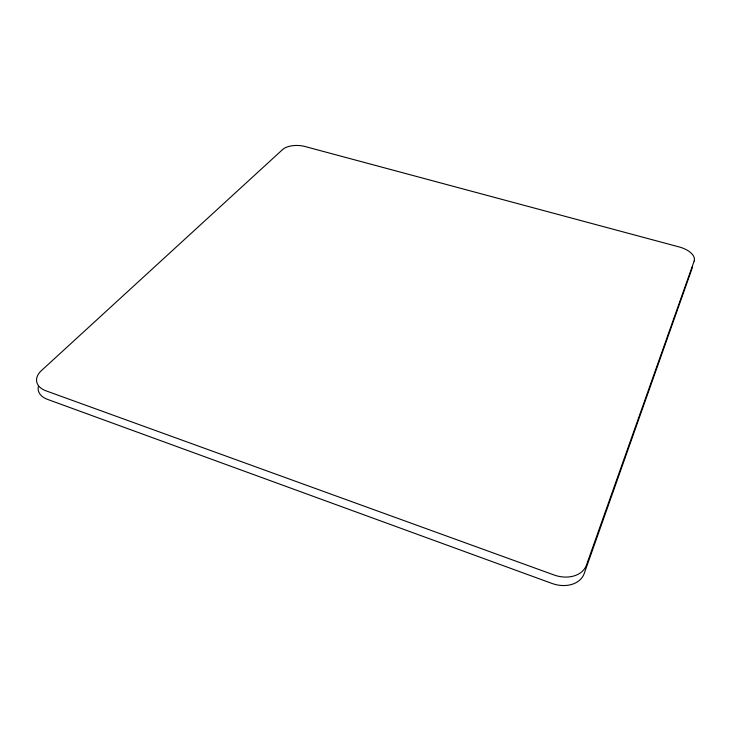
<?xml version="1.0" encoding="UTF-8"?>
<svg xmlns="http://www.w3.org/2000/svg" width="731" height="731" viewBox="0 0 731 731"><rect width="100%" height="100%" fill="white"/><g stroke="black" fill="none" stroke-linecap="round" stroke-linejoin="round"><path stroke-width="1.1" d="M692.312 267.071A18.787 9.841 13.1 0 1 692.019 268.588L584.188 573.579A26.407 19.801 18.4 0 1 552.006 583.448L47.506 399.373A23.657 14.593 -9.8 0 1 38.323 386.653M694.158 261.04L586.436 565.136A26.599 19.792 18.1 0 1 554.034 574.977L45.971 390.82A23.803 14.556 -9.6 0 1 41.411 370.617L282.623 149.535A16.703 8.187 1.6 0 1 304.918 146.492L679.364 247.005A18.878 9.786 13 0 1 694.158 261.04"/></g></svg>
